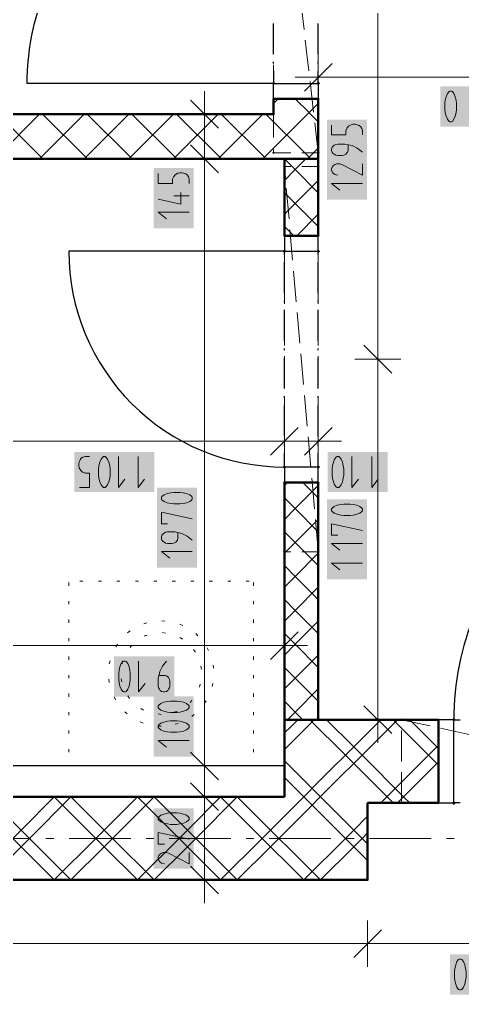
# Model space of a CAD drawing. Header units: millimetres. Extents: x 0 to 594, y 0 to 420.
# Drawn here: x 378.13 to 392.87, y 229.89 to 262.32 of the extents above; entities that cross this region are included whole.
import ezdxf

# ---------------------------------------------------------------- set-up
doc = ezdxf.new("R2010")
doc.units = ezdxf.units.MM
doc.header["$LTSCALE"] = 8
for name, color, linetype in [('PDF_Dvere', 7, 'Continuous'), ('PDF_Instalacni prizdivka do 1m', 7, 'Continuous'), ('PDF_Koty delkove', 7, 'Continuous'), ('PDF_Osy hlavni', 7, 'Continuous'), ('PDF_Preklady', 7, 'Continuous'), ('PDF_Pricky zdene', 7, 'Continuous'), ('PDF_Sanita', 7, 'Continuous'), ('PDF_Steny akusticke', 7, 'Continuous')]:
    doc.layers.add(name, color=color, linetype=linetype)

msp = doc.modelspace()

# ---------------------------------------------------------------- linework, layer by layer
at = {"layer": 'PDF_Dvere', "lineweight": 25}
for points in [[(386.583, 260.603), (386.583, 260.196), (378.383, 260.196, -0.414214), (386.583, 268.396), (386.583, 267.522)], [(386.942, 254.61), (379.767, 254.61, 0.414214), (386.942, 247.435), (386.942, 247.893)], [(401.303, 239.03), (401.804, 239.03), (401.804, 248.255, 0.414214), (392.579, 239.03), (392.795, 239.03)]]:
    msp.add_lwpolyline(points, format="xyb", dxfattribs=at)
for points in [[(386.583, 261.167), (386.583, 262.192)], [(388.07, 261.167), (388.07, 262.192)], [(386.583, 260.86), (386.583, 260.911)], [(388.07, 260.86), (388.07, 260.911)], [(388.07, 260.196), (388.07, 260.603)], [(386.942, 254.505), (386.942, 254.556)], [(388.07, 254.505), (388.07, 254.556)], [(386.942, 253.223), (386.942, 254.248)], [(388.07, 253.223), (388.07, 254.248)], [(386.942, 252.916), (386.942, 252.967)], [(388.07, 252.916), (388.07, 252.967)], [(386.942, 251.635), (386.942, 252.66)], [(388.07, 251.635), (388.07, 252.66)], [(386.942, 251.327), (386.942, 251.378)], [(388.07, 251.327), (388.07, 251.378)], [(386.942, 250.046), (386.942, 251.071)], [(388.07, 250.046), (388.07, 251.071)], [(386.942, 249.738), (386.942, 249.79)], [(388.07, 249.738), (388.07, 249.79)], [(386.942, 248.457), (386.942, 249.482)], [(388.07, 248.457), (388.07, 249.482)], [(386.942, 248.15), (386.942, 248.201)], [(388.07, 248.15), (388.07, 248.201)], [(388.07, 247.435), (388.07, 247.893)], [(392.795, 236.262), (392.579, 236.262)]]:
    msp.add_lwpolyline(points, dxfattribs=at)
for points in [[(388.07, 260.196), (388.07, 259.683), (386.583, 259.683), (386.583, 260.196)], [(388.07, 254.61), (388.07, 255.122), (386.942, 255.122), (386.942, 254.61)], [(388.07, 246.922), (388.07, 247.435), (386.942, 247.435), (386.942, 246.922)], [(392.067, 236.262), (392.579, 236.262), (392.579, 239.03), (392.067, 239.03)]]:
    msp.add_lwpolyline(points, close=True, dxfattribs=at)
at = {"layer": 'PDF_Dvere', "lineweight": 25, "transparency": 33554559}
for points in [[(386.583, 260.132), (386.519, 260.196), (386.647, 260.196), (386.583, 260.26)], [(388.07, 260.132), (388.005, 260.196), (388.134, 260.196), (388.07, 260.26)], [(386.942, 254.545), (386.878, 254.61), (387.006, 254.61), (386.942, 254.674)], [(388.07, 254.545), (388.005, 254.61), (388.134, 254.61), (388.07, 254.674)], [(386.942, 247.371), (386.878, 247.435), (387.006, 247.435), (386.942, 247.499)], [(388.07, 247.371), (388.005, 247.435), (388.134, 247.435), (388.07, 247.499)], [(392.644, 239.03), (392.579, 238.966), (392.579, 239.094), (392.515, 239.03)], [(392.644, 236.262), (392.579, 236.198), (392.579, 236.326), (392.515, 236.262)]]:
    msp.add_solid(points, dxfattribs=at)
at = {"layer": 'PDF_Instalacni prizdivka do 1m', "lineweight": 25}
msp.add_lwpolyline([(377.615, 236.467), (386.942, 236.467), (386.942, 237.492), (377.615, 237.492)], close=True, dxfattribs=at)
at = {"layer": 'PDF_Koty delkove', "lineweight": 18}
for points in [[(390.05, 239.03), (390.05, 251.022), (390.05, 264.296), (390.05, 269.421)], [(388.07, 261.168), (388.07, 260.4), (388.07, 259.631)], [(388.531, 260.861), (387.608, 259.938)], [(388.07, 260.4), (387.301, 260.4)], [(414.412, 260.4), (410.789, 260.4), (403.957, 260.4), (402.829, 260.4), (388.07, 260.4)], [(384.283, 259.171), (384.283, 259.94)], [(384.744, 258.71), (383.822, 259.632)], [(385.052, 259.171), (384.283, 259.171), (383.514, 259.171)], [(384.283, 233.7), (384.283, 236.467), (384.283, 237.492), (384.283, 257.685), (384.283, 259.171)], [(388.512, 258.809), (388.512, 258.481), (388.99, 258.481), (388.99, 258.618), (389.025, 258.713), (389.076, 258.768), (389.161, 258.822), (389.229, 258.836), (389.297, 258.836), (389.366, 258.822), (389.434, 258.795), (389.485, 258.754), (389.52, 258.7), (389.537, 258.618), (389.537, 258.481)], [(384.744, 257.223), (383.822, 258.146)], [(389.537, 257.906), (389.366, 258.043), (389.195, 258.125), (388.956, 258.179), (388.716, 258.179), (388.649, 258.165), (388.597, 258.138), (388.564, 258.111), (388.529, 258.07), (388.512, 258.015), (388.512, 257.961), (388.529, 257.906), (388.564, 257.865), (388.597, 257.838), (388.649, 257.81), (388.716, 257.796), (388.854, 257.796), (388.921, 257.81), (388.99, 257.838), (389.041, 257.906), (389.059, 257.961), (389.059, 258.152)], [(385.052, 257.685), (384.283, 257.685), (383.514, 257.685)], [(388.785, 257.522), (388.682, 257.522), (388.615, 257.495), (388.564, 257.454), (388.529, 257.413), (388.512, 257.358), (388.512, 257.304), (388.529, 257.249), (388.564, 257.208), (388.615, 257.167), (388.716, 257.139)], [(389.537, 257.522), (389.537, 257.139), (388.854, 257.495), (388.785, 257.522)], [(382.745, 257.196), (382.745, 256.868), (383.223, 256.868), (383.223, 257.005), (383.258, 257.1), (383.309, 257.155), (383.394, 257.21), (383.462, 257.224), (383.53, 257.224), (383.599, 257.21), (383.667, 257.182), (383.718, 257.141), (383.753, 257.087), (383.77, 257.005), (383.77, 256.868)], [(389.537, 256.865), (388.512, 256.865), (388.785, 256.647)], [(383.497, 256.566), (383.497, 256.183), (382.745, 256.348)], [(383.77, 256.457), (383.258, 256.457)], [(383.77, 255.909), (382.745, 255.909), (383.018, 255.691)], [(390.511, 250.561), (389.589, 251.483)], [(390.819, 251.022), (390.05, 251.022), (389.281, 251.022)], [(387.403, 248.754), (386.481, 247.831)], [(386.942, 249.061), (386.942, 248.293), (386.942, 247.524)], [(388.531, 248.754), (387.608, 247.831)], [(388.07, 249.061), (388.07, 248.293), (388.07, 247.524)], [(388.07, 248.293), (386.942, 248.293), (382.066, 248.293), (375.616, 248.293), (353.579, 248.293), (351.887, 248.293), (349.786, 248.293), (348.249, 248.293), (326.109, 248.293), (314.783, 248.293), (313.655, 248.293)], [(388.07, 248.293), (388.838, 248.293)], [(380.238, 247.763), (380.32, 247.78), (380.457, 247.78)], [(381.416, 247.78), (381.416, 246.755), (381.634, 247.028)], [(382.073, 247.78), (382.073, 246.755), (382.291, 247.028)], [(388.9, 247.472), (388.872, 247.592), (388.831, 247.694), (388.777, 247.763), (388.749, 247.78), (388.695, 247.78), (388.667, 247.763), (388.613, 247.694), (388.572, 247.592), (388.544, 247.472), (388.531, 247.369)], [(389.188, 247.78), (389.188, 246.755), (389.406, 247.028)], [(389.845, 247.78), (389.845, 246.755), (390.063, 247.028)], [(380.129, 246.755), (380.457, 246.755), (380.457, 247.233), (380.32, 247.233), (380.225, 247.268), (380.17, 247.319), (380.115, 247.404), (380.101, 247.472), (380.101, 247.54), (380.115, 247.609), (380.143, 247.677), (380.184, 247.728), (380.238, 247.763)], [(388.531, 247.369), (388.531, 247.164), (388.544, 247.063), (388.572, 246.943), (388.613, 246.84), (388.667, 246.772), (388.695, 246.755), (388.749, 246.755), (388.777, 246.772), (388.831, 246.84), (388.872, 246.943), (388.9, 247.063), (388.914, 247.164), (388.914, 247.369), (388.9, 247.472)], [(383.465, 246.591), (383.26, 246.591), (383.159, 246.577), (383.039, 246.55), (382.937, 246.509), (382.868, 246.454), (382.851, 246.426), (382.851, 246.372), (382.868, 246.344), (382.937, 246.29), (383.039, 246.249), (383.159, 246.221), (383.26, 246.207), (383.465, 246.207), (383.568, 246.221), (383.688, 246.249), (383.79, 246.29), (383.859, 246.344)], [(383.859, 246.344), (383.876, 246.372), (383.876, 246.426), (383.859, 246.454), (383.79, 246.509), (383.688, 246.55), (383.568, 246.577), (383.465, 246.591)], [(383.055, 245.55), (382.851, 245.55), (382.851, 245.934), (383.876, 245.715)], [(388.716, 245.163), (388.512, 245.163), (388.512, 245.546), (389.537, 245.328)], [(383.876, 245.003), (383.705, 245.14), (383.534, 245.222), (383.295, 245.277), (383.055, 245.277), (382.988, 245.263), (382.937, 245.236), (382.903, 245.208), (382.868, 245.167), (382.851, 245.112), (382.851, 245.058), (382.868, 245.003), (382.903, 244.962), (382.937, 244.935), (382.988, 244.907), (383.055, 244.893), (383.193, 244.893), (383.26, 244.907), (383.329, 244.935), (383.38, 245.003), (383.398, 245.058), (383.398, 245.249)], [(389.537, 244.889), (388.512, 244.889), (388.785, 244.671)], [(383.876, 244.62), (382.851, 244.62), (383.124, 244.401)], [(389.537, 244.232), (388.512, 244.232), (388.785, 244.014)], [(386.942, 242.262), (386.942, 241.494), (386.942, 240.725)], [(387.403, 241.955), (386.481, 241.032)], [(386.942, 241.494), (382.215, 241.494), (377.615, 241.494), (377.04, 241.494), (360.19, 241.494), (358.601, 241.494), (351.887, 241.494), (349.837, 241.494), (343.124, 241.494), (341.535, 241.494), (324.11, 241.494), (314.783, 241.494)], [(386.942, 241.494), (387.711, 241.494)], [(382.086, 240.981), (382.086, 239.956), (382.305, 240.229)], [(383.017, 240.981), (382.88, 240.81), (382.798, 240.639), (382.743, 240.4), (382.743, 240.16), (382.757, 240.092), (382.785, 240.041), (382.812, 240.007), (382.853, 239.973), (382.908, 239.956), (382.962, 239.956), (383.017, 239.973), (383.058, 240.007), (383.085, 240.041), (383.113, 240.092), (383.127, 240.16), (383.127, 240.297), (383.113, 240.365), (383.085, 240.434)], [(383.085, 240.434), (383.017, 240.485), (382.962, 240.502), (382.771, 240.502)], [(383.359, 239.651), (383.154, 239.651), (383.053, 239.637), (382.933, 239.61), (382.83, 239.569), (382.762, 239.515), (382.745, 239.487), (382.745, 239.433), (382.762, 239.405), (382.83, 239.351), (382.933, 239.309), (383.053, 239.282), (383.154, 239.268), (383.359, 239.268), (383.462, 239.282), (383.582, 239.309), (383.684, 239.351), (383.753, 239.405)], [(383.753, 239.405), (383.77, 239.433), (383.77, 239.487), (383.753, 239.515), (383.684, 239.569), (383.582, 239.61), (383.462, 239.637), (383.359, 239.651)], [(390.511, 238.568), (389.589, 239.491)], [(390.819, 239.03), (390.05, 239.03), (389.281, 239.03)], [(390.05, 239.03), (390.05, 238.261)], [(383.77, 238.337), (382.745, 238.337), (383.018, 238.119)], [(384.744, 237.031), (383.822, 237.953)], [(385.052, 237.492), (384.283, 237.492), (383.514, 237.492)], [(384.744, 236.006), (383.822, 236.928)], [(385.052, 236.467), (384.283, 236.467), (383.514, 236.467)], [(383.359, 235.932), (383.154, 235.932), (383.053, 235.918), (382.933, 235.891), (382.83, 235.85), (382.762, 235.796), (382.745, 235.768), (382.745, 235.714), (382.762, 235.686), (382.83, 235.632), (382.933, 235.591), (383.053, 235.563), (383.154, 235.549), (383.359, 235.549), (383.462, 235.563), (383.582, 235.591), (383.684, 235.632), (383.753, 235.686)], [(383.753, 235.686), (383.77, 235.714), (383.77, 235.768), (383.753, 235.796), (383.684, 235.85), (383.582, 235.891), (383.462, 235.918), (383.359, 235.932)], [(382.949, 234.892), (382.745, 234.892), (382.745, 235.275), (383.77, 235.057)], [(383.77, 234.618), (383.77, 234.235), (383.087, 234.591), (383.018, 234.618), (382.915, 234.618), (382.848, 234.591), (382.797, 234.55), (382.762, 234.509), (382.745, 234.454), (382.745, 234.4), (382.762, 234.345), (382.797, 234.304), (382.848, 234.263), (382.949, 234.235)], [(384.744, 233.239), (383.822, 234.161)], [(385.052, 233.7), (384.283, 233.7), (383.514, 233.7)], [(384.283, 233.7), (384.283, 232.931)], [(389.71, 232.35), (389.71, 231.581), (389.71, 230.813)], [(390.171, 232.043), (389.248, 231.12)], [(416.513, 231.581), (405.084, 231.581), (397.192, 231.581), (389.71, 231.581), (312.015, 231.581), (304.533, 231.581), (297.307, 231.581), (294.693, 231.581), (286.493, 231.581), (285.314, 231.581), (277.114, 231.581), (274.501, 231.581), (268.043, 231.581), (211.361, 231.581)]]:
    msp.add_lwpolyline(points, dxfattribs=at)
for points in [[(392.282, 259.529), (392.282, 259.324), (392.296, 259.223), (392.324, 259.103), (392.365, 259), (392.419, 258.932), (392.447, 258.915), (392.501, 258.915), (392.529, 258.932), (392.583, 259), (392.624, 259.103), (392.652, 259.223), (392.666, 259.324), (392.666, 259.529), (392.652, 259.632), (392.624, 259.752), (392.583, 259.854), (392.529, 259.923), (392.501, 259.94), (392.447, 259.94), (392.419, 259.923), (392.365, 259.854), (392.324, 259.752), (392.296, 259.632)], [(380.759, 247.369), (380.759, 247.164), (380.772, 247.063), (380.8, 246.943), (380.841, 246.84), (380.895, 246.772), (380.923, 246.755), (380.977, 246.755), (381.005, 246.772), (381.059, 246.84), (381.1, 246.943), (381.128, 247.063), (381.142, 247.164), (381.142, 247.369), (381.128, 247.472), (381.1, 247.592), (381.059, 247.694), (381.005, 247.763), (380.977, 247.78), (380.923, 247.78), (380.895, 247.763), (380.841, 247.694), (380.8, 247.592), (380.772, 247.472)], [(389.126, 246.203), (388.921, 246.203), (388.82, 246.189), (388.7, 246.162), (388.597, 246.121), (388.529, 246.067), (388.512, 246.039), (388.512, 245.985), (388.529, 245.957), (388.597, 245.903), (388.7, 245.862), (388.82, 245.834), (388.921, 245.82), (389.126, 245.82), (389.229, 245.834), (389.349, 245.862), (389.451, 245.903), (389.52, 245.957), (389.537, 245.985), (389.537, 246.039), (389.52, 246.067), (389.451, 246.121), (389.349, 246.162), (389.229, 246.189)], [(381.429, 240.57), (381.429, 240.365), (381.443, 240.264), (381.47, 240.144), (381.511, 240.041), (381.566, 239.973), (381.594, 239.956), (381.648, 239.956), (381.676, 239.973), (381.73, 240.041), (381.771, 240.144), (381.799, 240.264), (381.813, 240.365), (381.813, 240.57), (381.799, 240.673), (381.771, 240.793), (381.73, 240.895), (381.676, 240.964), (381.648, 240.981), (381.594, 240.981), (381.566, 240.964), (381.511, 240.895), (381.47, 240.793), (381.443, 240.673)], [(383.359, 238.994), (383.154, 238.994), (383.053, 238.98), (382.933, 238.953), (382.83, 238.912), (382.762, 238.858), (382.745, 238.83), (382.745, 238.776), (382.762, 238.748), (382.83, 238.693), (382.933, 238.652), (383.053, 238.624), (383.154, 238.611), (383.359, 238.611), (383.462, 238.624), (383.582, 238.652), (383.684, 238.693), (383.753, 238.748), (383.77, 238.776), (383.77, 238.83), (383.753, 238.858), (383.684, 238.912), (383.582, 238.953), (383.462, 238.98)], [(392.602, 230.658), (392.602, 230.453), (392.616, 230.351), (392.643, 230.231), (392.684, 230.129), (392.738, 230.06), (392.766, 230.044), (392.82, 230.044), (392.848, 230.06), (392.902, 230.129), (392.943, 230.231), (392.971, 230.351), (392.985, 230.453), (392.985, 230.658), (392.971, 230.76), (392.943, 230.88), (392.902, 230.983), (392.848, 231.051), (392.82, 231.069), (392.766, 231.069), (392.738, 231.051), (392.684, 230.983), (392.643, 230.88), (392.616, 230.76)]]:
    msp.add_lwpolyline(points, close=True, dxfattribs=at)
at = {"layer": 'PDF_Koty delkove', "color": 7, "lineweight": 18, "true_color": 0xffffff, "transparency": 33554559}
for points in [[(394.791, 260.094), (392.129, 260.094), (394.791, 258.761), (392.129, 258.761)], [(389.691, 256.328), (389.691, 258.99), (388.359, 256.328), (388.359, 258.99)], [(383.924, 255.372), (383.924, 257.377), (382.592, 255.372), (382.592, 257.377)], [(382.61, 247.934), (379.948, 247.934), (382.61, 246.601), (379.948, 246.601)], [(390.382, 247.934), (388.377, 247.934), (390.382, 246.601), (388.377, 246.601)], [(384.03, 244.082), (384.03, 246.744), (382.698, 244.082), (382.698, 246.744)], [(389.691, 243.695), (389.691, 246.357), (388.359, 243.695), (388.359, 246.357)], [(383.281, 241.135), (381.276, 241.135), (383.281, 239.802), (381.276, 239.802)], [(383.924, 237.8), (383.924, 239.805), (382.592, 237.8), (382.592, 239.805)], [(383.924, 234.081), (383.924, 236.086), (382.592, 234.081), (382.592, 236.086)], [(394.453, 231.223), (392.448, 231.223), (394.453, 229.89), (392.448, 229.89)]]:
    msp.add_solid(points, dxfattribs=at)
at = {"layer": 'PDF_Osy hlavni', "lineweight": 18}
for points in [[(378.497, 235.083), (376.447, 235.083)], [(379.266, 235.083), (379.009, 235.083)], [(381.828, 235.083), (379.778, 235.083)], [(382.597, 235.083), (382.34, 235.083)], [(385.159, 235.083), (383.109, 235.083)], [(385.928, 235.083), (385.672, 235.083)], [(388.49, 235.083), (386.44, 235.083)], [(389.259, 235.083), (389.003, 235.083)], [(391.822, 235.083), (389.772, 235.083)], [(392.59, 235.083), (392.334, 235.083)]]:
    msp.add_lwpolyline(points, dxfattribs=at)
at = {"layer": 'PDF_Preklady', "lineweight": 18}
for points in [[(387.594, 261.991), (387.476, 263.009)], [(386.583, 261.167), (386.583, 262.192)], [(388.07, 261.167), (388.07, 262.192)], [(387.753, 260.616), (387.635, 261.634)], [(386.583, 259.783), (386.583, 260.808)], [(388.07, 259.783), (388.07, 260.808)], [(387.913, 259.242), (387.795, 260.26)], [(386.583, 259.171), (386.583, 259.425)], [(386.583, 258.4), (386.583, 259.171)], [(388.07, 259.171), (388.07, 259.425)], [(388.07, 258.4), (388.07, 259.171)], [(387.517, 257.89), (388.07, 257.89), (387.954, 258.885)], [(386.583, 257.89), (386.583, 258.041)], [(387.158, 257.89), (386.583, 257.89)], [(388.07, 257.89), (388.07, 258.041)], [(386.974, 257.069), (386.942, 257.428)], [(387.158, 257.428), (386.942, 257.428)], [(386.942, 257.016), (386.942, 257.428)], [(388.07, 257.428), (387.517, 257.428)], [(388.07, 257.016), (388.07, 257.428)], [(386.942, 255.632), (386.942, 256.657)], [(387.095, 255.69), (387.005, 256.711)], [(388.07, 255.632), (388.07, 256.657)], [(386.942, 255.122), (386.942, 255.273)], [(387.216, 254.312), (387.126, 255.333)], [(388.07, 255.122), (388.07, 255.273)], [(386.942, 254.248), (386.942, 255.122)], [(388.07, 254.248), (388.07, 255.122)], [(387.338, 252.933), (387.248, 253.954)], [(386.942, 252.865), (386.942, 253.89)], [(388.07, 252.865), (388.07, 253.89)], [(386.942, 251.481), (386.942, 252.506)], [(387.459, 251.555), (387.369, 252.576)], [(388.07, 251.481), (388.07, 252.506)], [(386.942, 250.097), (386.942, 251.122)], [(387.58, 250.176), (387.49, 251.198)], [(388.07, 250.097), (388.07, 251.122)], [(386.942, 248.713), (386.942, 249.738)], [(387.701, 248.798), (387.612, 249.819)], [(388.07, 248.713), (388.07, 249.738)], [(387.823, 247.42), (387.733, 248.441)], [(386.942, 247.33), (386.942, 248.355)], [(388.07, 247.33), (388.07, 248.355)], [(386.942, 246.922), (386.942, 246.971)], [(386.942, 245.946), (386.942, 246.922)], [(387.944, 246.041), (387.854, 247.062)], [(388.07, 246.922), (388.07, 246.971)], [(388.07, 245.946), (388.07, 246.922)], [(386.942, 244.616), (386.942, 245.587)], [(388.07, 245.587), (388.07, 244.616), (387.517, 244.616)], [(388.065, 244.663), (387.976, 245.684)], [(387.158, 244.616), (386.942, 244.616)], [(391.786, 238.823), (390.837, 239.03)], [(391.309, 239.03), (390.837, 239.03)], [(390.837, 239.027), (390.837, 239.03)], [(392.693, 239.03), (391.668, 239.03)], [(393.138, 238.529), (392.136, 238.747)], [(390.837, 237.644), (390.837, 238.669)], [(390.837, 236.262), (390.837, 237.285)], [(391.309, 236.262), (390.837, 236.262)], [(392.693, 236.262), (392.067, 236.262), (391.668, 236.262)]]:
    msp.add_lwpolyline(points, dxfattribs=at)
at = {"layer": 'PDF_Preklady', "lineweight": 18, "transparency": 33554559}
for points in [[(386.583, 259.637), (386.537, 259.683), (386.629, 259.683), (386.583, 259.729)], [(386.583, 259.637), (386.537, 259.683), (386.629, 259.683), (386.583, 259.729)], [(388.07, 259.637), (388.023, 259.683), (388.116, 259.683), (388.07, 259.729)], [(388.07, 259.637), (388.023, 259.683), (388.116, 259.683), (388.07, 259.729)], [(386.583, 259.125), (386.537, 259.171), (386.629, 259.171), (386.583, 259.217)], [(386.583, 259.125), (386.537, 259.171), (386.629, 259.171), (386.583, 259.217)], [(388.07, 259.125), (388.023, 259.171), (388.116, 259.171), (388.07, 259.217)], [(388.07, 259.125), (388.023, 259.171), (388.116, 259.171), (388.07, 259.217)], [(386.583, 257.843), (386.537, 257.89), (386.629, 257.89), (386.583, 257.936)], [(386.629, 257.89), (386.583, 257.843), (386.583, 257.936), (386.537, 257.89)], [(388.116, 257.89), (388.07, 257.843), (388.07, 257.936), (388.023, 257.89)], [(388.07, 257.843), (388.023, 257.89), (388.116, 257.89), (388.07, 257.936)], [(388.075, 257.844), (388.024, 257.884), (388.115, 257.895), (388.064, 257.935)], [(386.946, 257.382), (386.896, 257.424), (386.988, 257.432), (386.938, 257.474)], [(386.988, 257.428), (386.942, 257.382), (386.942, 257.474), (386.896, 257.428)], [(386.942, 257.382), (386.896, 257.428), (386.988, 257.428), (386.942, 257.474)], [(388.07, 257.382), (388.023, 257.428), (388.116, 257.428), (388.07, 257.474)], [(388.116, 257.428), (388.07, 257.382), (388.07, 257.474), (388.023, 257.428)], [(386.942, 255.076), (386.896, 255.122), (386.988, 255.122), (386.942, 255.168)], [(386.942, 255.076), (386.896, 255.122), (386.988, 255.122), (386.942, 255.168)], [(388.07, 255.076), (388.023, 255.122), (388.116, 255.122), (388.07, 255.168)], [(388.07, 255.076), (388.023, 255.122), (388.116, 255.122), (388.07, 255.168)], [(386.942, 246.876), (386.896, 246.922), (386.988, 246.922), (386.942, 246.968)], [(386.942, 246.876), (386.896, 246.922), (386.988, 246.922), (386.942, 246.968)], [(388.07, 246.876), (388.023, 246.922), (388.116, 246.922), (388.07, 246.968)], [(388.07, 246.876), (388.023, 246.922), (388.116, 246.922), (388.07, 246.968)], [(386.942, 244.57), (386.896, 244.616), (386.988, 244.616), (386.942, 244.662)], [(386.988, 244.616), (386.942, 244.57), (386.942, 244.662), (386.896, 244.616)], [(388.116, 244.616), (388.07, 244.57), (388.07, 244.662), (388.023, 244.616)], [(388.07, 244.57), (388.023, 244.616), (388.116, 244.616), (388.07, 244.662)], [(388.074, 244.57), (388.024, 244.612), (388.115, 244.62), (388.065, 244.662)], [(390.883, 239.03), (390.837, 238.984), (390.837, 239.076), (390.791, 239.03)], [(390.837, 238.984), (390.791, 239.03), (390.883, 239.03), (390.837, 239.076)], [(390.882, 239.02), (390.827, 238.985), (390.847, 239.075), (390.792, 239.039)], [(390.837, 236.216), (390.791, 236.262), (390.883, 236.262), (390.837, 236.308)], [(390.883, 236.262), (390.837, 236.216), (390.837, 236.308), (390.791, 236.262)], [(392.113, 236.262), (392.067, 236.216), (392.067, 236.308), (392.021, 236.262)], [(392.113, 236.262), (392.067, 236.216), (392.067, 236.308), (392.021, 236.262)]]:
    msp.add_solid(points, dxfattribs=at)
at = {"layer": 'PDF_Pricky zdene', "lineweight": 9}
for points in [[(386.737, 259.683), (386.583, 259.53)], [(387.813, 259.171), (387.762, 259.222), (387.301, 259.683)], [(388.07, 259.53), (388.07, 259.529), (387.762, 259.222), (387.711, 259.171)], [(378.793, 259.171), (377.358, 257.736), (377.307, 257.685)], [(378.896, 257.685), (378.845, 257.736), (377.41, 259.171)], [(380.28, 259.171), (378.845, 257.736), (378.793, 257.685)], [(380.382, 257.685), (380.331, 257.736), (378.896, 259.171)], [(381.766, 259.171), (380.331, 257.736), (380.28, 257.685)], [(381.868, 257.685), (381.817, 257.736), (380.382, 259.171)], [(383.252, 259.171), (381.817, 257.736), (381.766, 257.685)], [(383.355, 257.685), (383.303, 257.736), (381.868, 259.171)], [(384.738, 259.171), (383.303, 257.736), (383.252, 257.685)], [(384.841, 257.685), (384.79, 257.736), (383.355, 259.171)], [(386.225, 259.171), (384.79, 257.736), (384.738, 257.685)], [(386.276, 257.736), (384.841, 259.171)], [(387.711, 259.171), (386.276, 257.736), (386.225, 257.685)], [(387.762, 257.736), (386.327, 259.171)], [(388.07, 258.915), (387.813, 259.171)], [(388.07, 258.043), (387.762, 257.736), (387.711, 257.685)], [(386.327, 257.685), (386.276, 257.736)], [(388.07, 256.557), (387.301, 257.326), (386.942, 257.685)], [(387.66, 257.685), (387.301, 257.326)], [(387.813, 257.685), (387.762, 257.736)], [(388.07, 257.685), (388.07, 257.685)], [(387.301, 257.326), (386.942, 256.967)], [(388.07, 256.967), (387.301, 256.198)], [(388.07, 255.43), (387.301, 256.198), (386.942, 256.557)], [(387.301, 256.198), (386.942, 255.84)], [(388.07, 255.84), (387.352, 255.122)], [(387.25, 255.122), (386.942, 255.43)], [(387.045, 246.922), (386.942, 246.82)], [(388.07, 246.82), (387.301, 246.051), (386.942, 245.692)], [(388.07, 246.41), (387.557, 246.922)], [(388.07, 245.282), (387.301, 246.051), (386.942, 246.41)], [(388.07, 245.692), (387.301, 244.923), (386.942, 244.565)], [(388.07, 244.155), (387.301, 244.923), (386.942, 245.282)], [(388.07, 244.565), (387.301, 243.796), (386.942, 243.437)], [(388.07, 243.027), (387.301, 243.796), (386.942, 244.155)], [(388.07, 243.437), (387.301, 242.668), (386.942, 242.31)], [(388.07, 241.9), (387.301, 242.668), (386.942, 243.027)], [(388.07, 242.31), (387.301, 241.541), (386.942, 241.182)], [(388.07, 240.772), (387.301, 241.541), (386.942, 241.9)], [(388.07, 241.182), (387.301, 240.413), (386.942, 240.055)], [(388.07, 239.645), (387.301, 240.413), (386.942, 240.772)], [(388.07, 240.055), (387.301, 239.286), (387.045, 239.03)], [(387.557, 239.03), (387.301, 239.286), (386.942, 239.645)]]:
    msp.add_lwpolyline(points, dxfattribs=at)
at = {"layer": 'PDF_Pricky zdene', "lineweight": 50}
for points in [[(386.583, 259.683), (388.07, 259.683)], [(386.583, 259.683), (386.583, 259.171)], [(388.07, 259.171), (388.07, 259.683)], [(386.583, 259.171), (351.939, 259.171), (351.888, 259.171), (351.888, 257.685), (351.939, 257.685), (386.942, 257.685), (388.07, 257.685), (388.07, 257.89), (388.07, 259.171)], [(388.07, 255.122), (386.942, 255.122), (386.942, 257.428), (386.942, 257.685), (388.07, 257.685), (388.07, 257.428), (388.07, 255.122)], [(386.942, 246.922), (388.07, 246.922)], [(386.942, 246.922), (386.942, 244.616), (386.942, 239.03), (388.07, 239.03), (388.07, 244.616), (388.07, 246.922)]]:
    msp.add_lwpolyline(points, dxfattribs=at)
at = {"layer": 'PDF_Sanita', "lineweight": 13}
for points in [[(379.767, 243.642), (379.767, 243.642)], [(379.767, 243.642), (379.767, 243.642)], [(379.767, 243.486), (379.767, 243.589)], [(380.239, 243.642), (380.137, 243.642)], [(380.854, 243.642), (380.752, 243.642)], [(381.469, 243.642), (381.367, 243.642)], [(382.084, 243.642), (381.982, 243.642)], [(382.699, 243.642), (382.597, 243.642)], [(383.314, 243.642), (383.212, 243.642)], [(383.929, 243.642), (383.827, 243.642)], [(384.544, 243.642), (384.442, 243.642)], [(385.159, 243.642), (385.057, 243.642)], [(385.774, 243.642), (385.672, 243.642)], [(385.917, 243.642), (385.917, 243.642)], [(385.917, 243.642), (385.917, 243.642)], [(385.917, 243.486), (385.917, 243.589)], [(379.767, 242.871), (379.767, 242.974)], [(385.917, 242.871), (385.917, 242.974)], [(379.767, 242.256), (379.767, 242.359)], [(382.864, 242.322), (382.966, 242.313)], [(385.917, 242.256), (385.917, 242.359)], [(381.726, 241.923), (381.81, 241.982)], [(382.26, 242.223), (382.359, 242.25)], [(383.465, 242.208), (383.558, 242.165)], [(379.767, 241.641), (379.767, 241.744)], [(382.283, 241.806), (382.319, 241.83), (382.378, 241.841)], [(382.88, 241.926), (382.981, 241.906)], [(383.465, 241.763), (383.551, 241.706)], [(383.99, 241.894), (384.063, 241.822)], [(385.917, 241.641), (385.917, 241.744)], [(381.329, 241.458), (381.387, 241.542)], [(381.806, 241.43), (381.863, 241.515)], [(383.921, 241.365), (383.978, 241.28)], [(384.376, 241.419), (384.419, 241.327)], [(379.767, 241.026), (379.767, 241.129)], [(381.115, 240.884), (381.141, 240.983)], [(381.539, 240.888), (381.559, 240.988)], [(385.917, 241.026), (385.917, 241.129)], [(384.16, 240.811), (384.18, 240.711)], [(384.575, 240.841), (384.584, 240.739)], [(379.767, 240.411), (379.767, 240.514)], [(381.111, 240.272), (381.102, 240.374)], [(381.531, 240.285), (381.511, 240.385)], [(385.917, 240.411), (385.917, 240.514)], [(384.137, 240.208), (384.117, 240.108)], [(384.564, 240.229), (384.537, 240.13)], [(379.767, 239.796), (379.767, 239.899)], [(381.317, 239.695), (381.274, 239.788)], [(381.785, 239.737), (381.728, 239.822)], [(383.856, 239.672), (383.808, 239.601)], [(384.343, 239.659), (384.284, 239.575)], [(385.917, 239.796), (385.917, 239.899)], [(382.251, 239.35), (382.166, 239.407)], [(379.767, 239.181), (379.767, 239.284)], [(381.709, 239.225), (381.637, 239.297)], [(382.842, 239.201), (382.741, 239.221)], [(383.368, 239.307), (383.365, 239.305), (383.268, 239.285)], [(383.94, 239.199), (383.856, 239.14)], [(385.917, 239.181), (385.917, 239.284)], [(382.239, 238.917), (382.146, 238.96)], [(382.842, 238.81), (382.74, 238.819)], [(383.403, 238.905), (383.304, 238.879)], [(379.767, 238.566), (379.767, 238.669)], [(385.917, 238.566), (385.917, 238.669)], [(379.767, 237.951), (379.767, 238.054)], [(385.917, 237.951), (385.917, 238.054)], [(379.767, 237.492), (379.767, 237.492)], [(379.767, 237.492), (379.767, 237.492)], [(380.239, 237.492), (380.137, 237.492)], [(380.854, 237.492), (380.752, 237.492)], [(381.469, 237.492), (381.367, 237.492)], [(382.084, 237.492), (381.982, 237.492)], [(382.699, 237.492), (382.597, 237.492)], [(383.314, 237.492), (383.212, 237.492)], [(383.929, 237.492), (383.827, 237.492)], [(384.544, 237.492), (384.442, 237.492)], [(385.159, 237.492), (385.057, 237.492)], [(385.774, 237.492), (385.672, 237.492)], [(385.917, 237.492), (385.917, 237.492)], [(385.917, 237.492), (385.917, 237.492)]]:
    msp.add_lwpolyline(points, dxfattribs=at)
at = {"layer": 'PDF_Steny akusticke', "lineweight": 50}
for points in [[(386.942, 239.03), (386.942, 236.467)], [(392.067, 239.03), (390.837, 239.03), (388.07, 239.03), (386.942, 239.03)], [(392.067, 239.03), (392.067, 236.262), (389.71, 236.262)], [(386.942, 236.467), (360.19, 236.467), (360.19, 236.313), (359.626, 236.313)], [(387.096, 233.7), (389.71, 233.7), (389.71, 236.262)], [(359.626, 233.7), (387.096, 233.7)]]:
    msp.add_lwpolyline(points, dxfattribs=at)
at = {"layer": 'PDF_Steny akusticke', "lineweight": 9}
for points in [[(387.162, 238.809), (387.383, 239.03)], [(387.439, 238.533), (387.936, 239.03)], [(390.56, 236.262), (390.448, 236.375), (389.248, 237.574), (388.972, 237.851), (387.793, 239.03)], [(391.114, 236.262), (390.928, 236.448), (389.525, 237.851), (389.248, 238.128), (388.346, 239.03)], [(388.546, 237.426), (388.972, 237.851), (389.248, 238.128), (390.15, 239.03)], [(388.823, 237.149), (389.248, 237.574), (389.525, 237.851), (390.704, 239.03)], [(392.067, 237.523), (392.016, 237.574), (391.739, 237.851), (390.56, 239.03)], [(392.067, 238.076), (392.016, 238.128), (391.114, 239.03)], [(386.942, 238.589), (387.162, 238.809)], [(386.942, 238.035), (387.439, 238.533)], [(390.15, 236.262), (390.23, 236.342), (391.739, 237.851), (392.016, 238.128)], [(392.016, 238.128), (392.067, 238.179)], [(389.71, 234.899), (389.525, 235.083), (389.248, 235.36), (386.942, 237.666)], [(387.096, 235.975), (388.546, 237.426)], [(390.704, 236.262), (390.883, 236.441), (392.016, 237.574), (392.067, 237.625)], [(389.71, 234.345), (389.248, 234.807), (388.972, 235.083), (386.942, 237.113)], [(387.096, 235.422), (388.823, 237.149)], [(379.285, 236.467), (378.178, 235.36), (377.902, 235.083), (376.518, 236.467)], [(378.178, 235.36), (377.071, 236.467)], [(378.178, 234.807), (378.455, 235.083), (379.839, 236.467)], [(380.669, 235.083), (379.285, 236.467)], [(383.713, 235.36), (382.606, 236.467), (381.223, 235.083), (380.946, 234.807), (379.839, 233.7)], [(381.223, 235.083), (380.946, 235.36), (379.839, 236.467)], [(383.713, 234.807), (383.437, 235.083), (382.053, 236.467), (380.946, 235.36)], [(387.096, 234.745), (386.758, 235.083), (386.481, 235.36), (385.374, 236.467), (383.99, 235.083), (383.713, 234.807), (382.606, 233.7), (381.223, 235.083)], [(383.99, 235.083), (383.713, 235.36), (384.82, 236.467)], [(387.096, 234.192), (386.481, 234.807), (386.204, 235.083), (384.82, 236.467)], [(386.481, 235.36), (387.096, 235.975)], [(389.71, 235.821), (389.248, 235.36), (388.972, 235.083), (387.588, 233.7), (387.096, 234.192)], [(379.839, 233.7), (378.455, 235.083), (378.178, 235.36)], [(380.669, 235.083), (380.946, 235.36)], [(383.437, 235.083), (383.713, 235.36)], [(386.204, 235.083), (386.481, 235.36)], [(386.758, 235.083), (387.096, 235.422)], [(389.71, 235.268), (389.525, 235.083), (389.248, 234.807), (388.141, 233.7), (387.096, 234.745)], [(377.071, 233.7), (378.178, 234.807), (377.902, 235.083), (376.518, 233.7)], [(379.285, 233.7), (378.178, 234.807)], [(383.437, 235.083), (382.053, 233.7), (380.946, 234.807), (380.669, 235.083), (379.285, 233.7)], [(384.82, 233.7), (383.713, 234.807)], [(386.758, 235.083), (386.481, 234.807), (385.374, 233.7), (383.99, 235.083)], [(384.82, 233.7), (386.204, 235.083)]]:
    msp.add_lwpolyline(points, dxfattribs=at)

doc.saveas('drawing.dxf')
